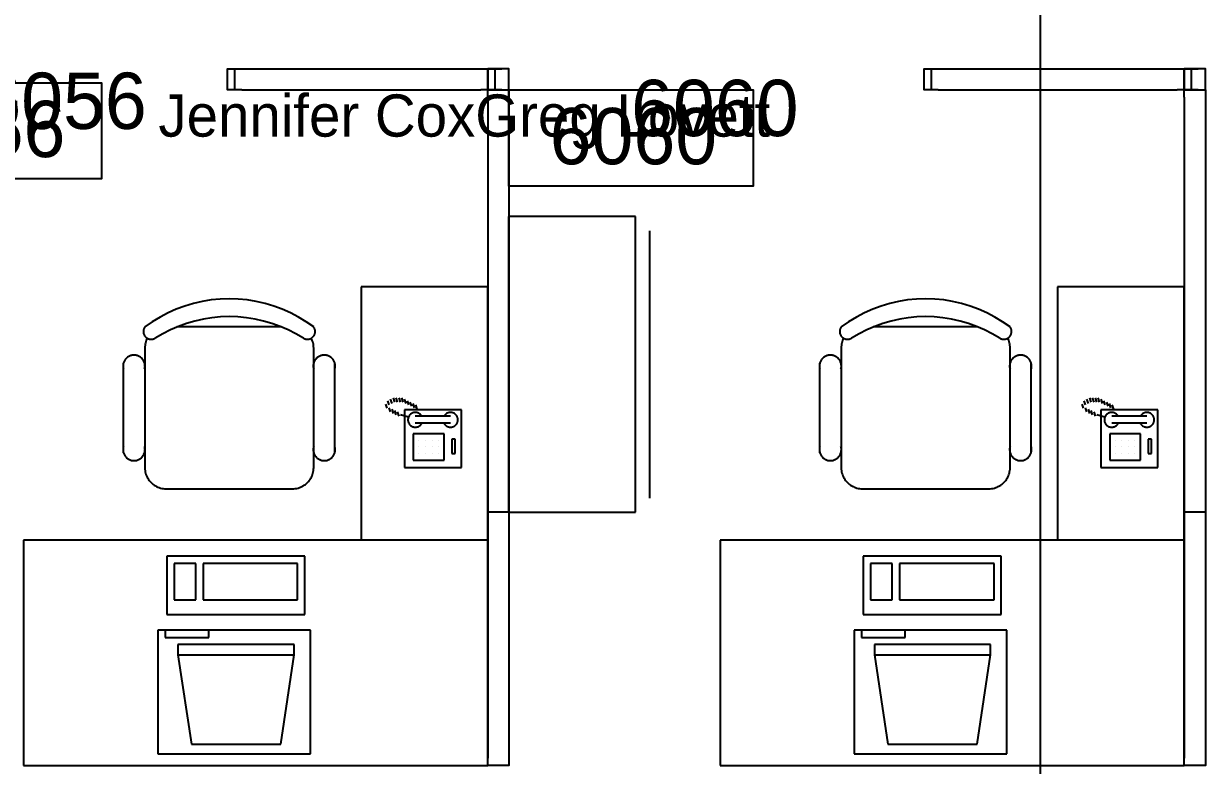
# Model space of a CAD drawing. Header units: millimetres. Extents: x 18694 to 89916, y 18694 to 89916.
# Drawn here: x 45707 to 49975, y 81153 to 83831 of the extents above; entities that cross this region are included whole.
import ezdxf

# ---------------------------------------------------------------- set-up
doc = ezdxf.new("R2010")
doc.units = ezdxf.units.MM
doc.layers.get('0').update_dxf_attribs({"linetype": 'CONTINUOUS'})
for name, color, linetype in [('EMPLOYEE', 7, 'CONTINUOUS'), ('GRIDLN', 7, 'CONTINUOUS'), ('PANELS_201', 7, 'CONTINUOUS'), ('RMNUM', 7, 'CONTINUOUS')]:
    doc.layers.add(name, color=color, linetype=linetype)

msp = doc.modelspace()

# ---------------------------------------------------------------- linework, layer by layer
for p, q in [((47917.138085, 83134.460101), (47459.938085, 83134.460101)), ((47459.938085, 82067.660101), (47459.938085, 83134.460101)), ((47917.138085, 82067.660101), (47917.138085, 83134.460101)), ((47967.938085, 82118.460101), (47967.938085, 83083.660101)), ((47383.738085, 82880.460101), (46926.538085, 82880.460101)), ((46926.538085, 82880.460101), (46926.538085, 81966.060101)), ((47383.738085, 81153.260101), (47383.738085, 82880.460101)), ((49898.338085, 82880.460101), (49441.138085, 82880.460101)), ((49441.138085, 82880.460101), (49441.138085, 81966.060101)), ((49898.338085, 81153.260101), (49898.338085, 82880.460101)), ((46638.8531, 82736.040796), (46260.895271, 82736.040796)), ((49153.4531, 82736.040796), (48775.495271, 82736.040796)), ((46145.074185, 82659.840796), (46145.074185, 82228.040796)), ((46754.674185, 82228.040796), (46754.674185, 82659.840796)), ((48659.674185, 82659.840796), (48659.674185, 82228.040796)), ((49269.274185, 82228.040796), (49269.274185, 82659.840796)), ((46067.807748, 82282.015796), (46067.807748, 82605.865796)), ((46830.874185, 82282.015796), (46830.874185, 82605.865796)), ((48582.407748, 82282.015796), (48582.407748, 82605.865796)), ((49345.474185, 82282.015796), (49345.474185, 82605.865796)), ((47020.105649, 82442.598789), (47015.025649, 82457.838789)), ((47027.339696, 82454.553104), (47022.259696, 82469.793104)), ((47032.419696, 82429.153104), (47027.339696, 82444.393104)), ((47037.499696, 82459.633104), (47032.419696, 82474.873104)), ((47047.659696, 82464.713104), (47042.579696, 82479.953104)), ((47057.819696, 82464.713104), (47052.739696, 82479.953104)), ((47067.979696, 82464.713104), (47062.899696, 82479.953104)), ((47078.139696, 82464.713104), (47073.059696, 82479.953104)), ((47088.299696, 82459.633104), (47083.219696, 82474.873104)), ((47098.459696, 82454.553104), (47093.379696, 82469.793104)), ((47108.619696, 82449.473104), (47103.539696, 82464.713104)), ((47118.779696, 82444.393104), (47113.699696, 82459.633104)), ((47128.939696, 82439.313104), (47123.859696, 82454.553104)), ((49534.705649, 82442.598789), (49529.625649, 82457.838789)), ((49541.939696, 82454.553104), (49536.859696, 82469.793104)), ((49547.019696, 82429.153104), (49541.939696, 82444.393104)), ((49552.099696, 82459.633104), (49547.019696, 82474.873104)), ((49562.259696, 82464.713104), (49557.179696, 82479.953104)), ((49572.419696, 82464.713104), (49567.339696, 82479.953104)), ((49582.579696, 82464.713104), (49577.499696, 82479.953104)), ((49592.739696, 82464.713104), (49587.659696, 82479.953104)), ((49602.899696, 82459.633104), (49597.819696, 82474.873104)), ((49613.059696, 82454.553104), (49607.979696, 82469.793104)), ((49623.219696, 82449.473104), (49618.139696, 82464.713104)), ((49633.379696, 82444.393104), (49628.299696, 82459.633104)), ((49643.539696, 82439.313104), (49638.459696, 82454.553104)), ((47042.579696, 82424.073104), (47037.499696, 82439.313104)), ((47052.739696, 82418.993104), (47047.659696, 82434.233104)), ((47062.899696, 82413.913104), (47057.819696, 82429.153104)), ((47096.881811, 82409.827833), (47067.979696, 82418.993104)), ((47082.630206, 82436.843066), (47082.630206, 82228.428894)), ((47288.473664, 82436.843066), (47082.630206, 82436.843066)), ((47248.732791, 82413.526188), (47121.732791, 82413.526188)), ((47288.473664, 82228.428894), (47288.473664, 82436.843066)), ((49557.179696, 82424.073104), (49552.099696, 82439.313104)), ((49567.339696, 82418.993104), (49562.259696, 82434.233104)), ((49577.499696, 82413.913104), (49572.419696, 82429.153104)), ((49611.481811, 82409.827833), (49582.579696, 82418.993104)), ((49597.230206, 82436.843066), (49597.230206, 82228.428894)), ((49803.073664, 82436.843066), (49597.230206, 82436.843066)), ((49763.332791, 82413.526188), (49636.332791, 82413.526188)), ((49803.073664, 82228.428894), (49803.073664, 82436.843066)), ((47248.732791, 82388.126188), (47121.732791, 82388.126188)), ((49763.332791, 82388.126188), (49636.332791, 82388.126188)), ((47114.471429, 82350.607099), (47114.471429, 82255.357099)), ((47225.596429, 82350.607099), (47114.471429, 82350.607099)), ((47134.315179, 82326.794599), (47134.315179, 82326.794599)), ((47158.127679, 82326.794599), (47158.127679, 82326.794599)), ((47181.940179, 82326.794599), (47181.940179, 82326.794599)), ((47205.752679, 82326.794599), (47205.752679, 82326.794599)), ((47225.596429, 82255.357099), (47225.596429, 82350.607099)), ((47253.377679, 82330.763349), (47253.377679, 82279.169599)), ((47265.283929, 82330.763349), (47253.377679, 82330.763349)), ((47265.283929, 82279.169599), (47265.283929, 82330.763349)), ((49629.071429, 82350.607099), (49629.071429, 82255.357099)), ((49740.196429, 82350.607099), (49629.071429, 82350.607099)), ((49648.915179, 82326.794599), (49648.915179, 82326.794599)), ((49672.727679, 82326.794599), (49672.727679, 82326.794599)), ((49696.540179, 82326.794599), (49696.540179, 82326.794599)), ((49720.352679, 82326.794599), (49720.352679, 82326.794599)), ((49740.196429, 82255.357099), (49740.196429, 82350.607099)), ((49767.977679, 82330.763349), (49767.977679, 82279.169599)), ((49779.883929, 82330.763349), (49767.977679, 82330.763349)), ((49779.883929, 82279.169599), (49779.883929, 82330.763349)), ((47134.315179, 82302.982099), (47134.315179, 82302.982099)), ((47134.315179, 82279.169599), (47134.315179, 82279.169599)), ((47158.127679, 82302.982099), (47158.127679, 82302.982099)), ((47158.127679, 82279.169599), (47158.127679, 82279.169599)), ((47181.940179, 82302.982099), (47181.940179, 82302.982099)), ((47181.940179, 82279.169599), (47181.940179, 82279.169599)), ((47205.752679, 82302.982099), (47205.752679, 82302.982099)), ((47205.752679, 82279.169599), (47205.752679, 82279.169599)), ((47253.377679, 82279.169599), (47265.283929, 82279.169599)), ((49648.915179, 82302.982099), (49648.915179, 82302.982099)), ((49648.915179, 82279.169599), (49648.915179, 82279.169599)), ((49672.727679, 82302.982099), (49672.727679, 82302.982099)), ((49672.727679, 82279.169599), (49672.727679, 82279.169599)), ((49696.540179, 82302.982099), (49696.540179, 82302.982099)), ((49696.540179, 82279.169599), (49696.540179, 82279.169599)), ((49720.352679, 82302.982099), (49720.352679, 82302.982099)), ((49720.352679, 82279.169599), (49720.352679, 82279.169599)), ((49767.977679, 82279.169599), (49779.883929, 82279.169599)), ((47114.471429, 82255.357099), (47225.596429, 82255.357099)), ((49629.071429, 82255.357099), (49740.196429, 82255.357099)), ((47082.630206, 82228.428894), (47288.473664, 82228.428894)), ((49597.230206, 82228.428894), (49803.073664, 82228.428894)), ((46221.274185, 82151.840796), (46678.474185, 82151.840796)), ((48735.874185, 82151.840796), (49193.074185, 82151.840796)), ((47459.938085, 82067.660101), (47917.138085, 82067.660101)), ((47383.738085, 81966.060101), (45707.338085, 81966.060101)), ((45707.338085, 81966.060101), (45707.338085, 81153.260101)), ((49898.338085, 81966.060101), (48221.938085, 81966.060101)), ((48221.938085, 81966.060101), (48221.938085, 81153.260101)), ((46723.074322, 81908.330505), (46224.140168, 81908.330505)), ((46224.140168, 81908.330505), (46224.140168, 81698.252966)), ((46723.074322, 81698.252966), (46723.074322, 81908.330505)), ((49237.674322, 81908.330505), (48738.740168, 81908.330505)), ((48738.740168, 81908.330505), (48738.740168, 81698.252966)), ((49237.674322, 81698.252966), (49237.674322, 81908.330505)), ((46329.178937, 81882.070813), (46250.39986, 81882.070813)), ((46250.39986, 81882.070813), (46250.39986, 81750.772351)), ((46329.178937, 81750.772351), (46329.178937, 81882.070813)), ((46696.814629, 81882.070813), (46355.438629, 81882.070813)), ((46355.438629, 81882.070813), (46355.438629, 81750.772351)), ((46696.814629, 81750.772351), (46696.814629, 81882.070813)), ((48843.778937, 81882.070813), (48764.99986, 81882.070813)), ((48764.99986, 81882.070813), (48764.99986, 81750.772351)), ((48843.778937, 81750.772351), (48843.778937, 81882.070813)), ((49211.414629, 81882.070813), (48870.038629, 81882.070813)), ((48870.038629, 81882.070813), (48870.038629, 81750.772351)), ((49211.414629, 81750.772351), (49211.414629, 81882.070813)), ((46250.39986, 81750.772351), (46329.178937, 81750.772351)), ((46355.438629, 81750.772351), (46696.814629, 81750.772351)), ((48764.99986, 81750.772351), (48843.778937, 81750.772351)), ((48870.038629, 81750.772351), (49211.414629, 81750.772351)), ((46224.140168, 81698.252966), (46723.074322, 81698.252966)), ((48738.740168, 81698.252966), (49237.674322, 81698.252966)), ((46743.589706, 81641.630505), (46192.136168, 81641.630505)), ((46192.136168, 81641.630505), (46192.136168, 81195.215736)), ((46218.39586, 81641.630505), (46218.39586, 81615.370813)), ((46375.954014, 81615.370813), (46375.954014, 81641.630505)), ((46743.589706, 81195.215736), (46743.589706, 81641.630505)), ((49258.189706, 81641.630505), (48706.736168, 81641.630505)), ((48706.736168, 81641.630505), (48706.736168, 81195.215736)), ((48732.99586, 81641.630505), (48732.99586, 81615.370813)), ((48890.554014, 81615.370813), (48890.554014, 81641.630505)), ((49258.189706, 81195.215736), (49258.189706, 81641.630505)), ((46218.39586, 81615.370813), (46375.954014, 81615.370813)), ((46264.662937, 81589.861214), (46264.662937, 81552.730505)), ((46683.762937, 81589.861214), (46264.662937, 81589.861214)), ((46683.762937, 81552.730505), (46683.762937, 81589.861214)), ((48732.99586, 81615.370813), (48890.554014, 81615.370813)), ((48779.262937, 81589.861214), (48779.262937, 81552.730505)), ((49198.362937, 81589.861214), (48779.262937, 81589.861214)), ((49198.362937, 81552.730505), (49198.362937, 81589.861214)), ((46264.662937, 81552.730505), (46683.762937, 81552.730505)), ((46264.662937, 81552.730505), (46313.438399, 81229.361334)), ((46636.39543, 81229.361334), (46683.762937, 81552.730505)), ((48779.262937, 81552.730505), (49198.362937, 81552.730505)), ((48779.262937, 81552.730505), (48828.038399, 81229.361334)), ((49150.99543, 81229.361334), (49198.362937, 81552.730505)), ((46313.438399, 81229.361334), (46636.39543, 81229.361334)), ((48828.038399, 81229.361334), (49150.99543, 81229.361334)), ((46192.136168, 81195.215736), (46743.589706, 81195.215736)), ((48706.736168, 81195.215736), (49258.189706, 81195.215736)), ((45707.338085, 81153.260101), (47383.738085, 81153.260101)), ((48221.938085, 81153.260101), (49898.338085, 81153.260101))]:
    msp.add_line(p, q)
for points in [[(46754.674185, 82736.040796), (46727.909484, 82754.800028), (46699.993854, 82771.799309), (46671.042851, 82786.968273), (46641.176319, 82800.244125), (46610.51789, 82811.571911), (46579.194476, 82820.904739), (46547.335738, 82828.203977), (46515.073558, 82833.439408), (46482.541485, 82836.589361), (46449.874185, 82837.640796), (46417.206885, 82836.589361), (46384.674812, 82833.439408), (46352.412632, 82828.203977), (46320.553895, 82820.904739), (46289.23048, 82811.571911), (46258.572051, 82800.244125), (46228.705519, 82786.968273), (46199.754516, 82771.799309), (46171.838886, 82754.800028), (46145.074185, 82736.040796)], [(49269.274185, 82736.040796), (49242.509484, 82754.800028), (49214.593854, 82771.799309), (49185.642851, 82786.968273), (49155.776319, 82800.244125), (49125.11789, 82811.571911), (49093.794476, 82820.904739), (49061.935738, 82828.203977), (49029.673558, 82833.439408), (48997.141485, 82836.589361), (48964.474185, 82837.640796), (48931.806885, 82836.589361), (48899.274812, 82833.439408), (48867.012632, 82828.203977), (48835.153895, 82820.904739), (48803.83048, 82811.571911), (48773.172051, 82800.244125), (48743.305519, 82786.968273), (48714.354516, 82771.799309), (48686.438886, 82754.800028), (48659.674185, 82736.040796)], [(46717.355432, 82695.449026), (46690.366671, 82711.424698), (46662.427374, 82725.672894), (46633.647972, 82738.137298), (46604.142213, 82748.768646), (46574.026718, 82757.524917), (46543.420515, 82764.371503), (46512.444575, 82769.281342), (46481.221329, 82772.23503), (46449.874185, 82773.220892), (46418.527041, 82772.23503), (46387.303795, 82769.281342), (46356.327855, 82764.371503), (46325.721653, 82757.524917), (46295.606157, 82748.768646), (46266.100398, 82738.137298), (46237.320996, 82725.672894), (46209.3817, 82711.424698), (46182.392938, 82695.449026)], [(49231.955432, 82695.449026), (49204.966671, 82711.424698), (49177.027374, 82725.672894), (49148.247972, 82738.137298), (49118.742213, 82748.768646), (49088.626718, 82757.524917), (49058.020515, 82764.371503), (49027.044575, 82769.281342), (48995.821329, 82772.23503), (48964.474185, 82773.220892), (48933.127041, 82772.23503), (48901.903795, 82769.281342), (48870.927855, 82764.371503), (48840.321653, 82757.524917), (48810.206157, 82748.768646), (48780.700398, 82738.137298), (48751.920996, 82725.672894), (48723.9817, 82711.424698), (48696.992938, 82695.449026)], [(46145.074185, 82736.040796), (46144.048951, 82734.568119), (46143.12065, 82733.032495), (46142.293134, 82731.440295), (46141.569836, 82729.798125), (46140.953757, 82728.112797), (46140.447454, 82726.391304), (46140.053026, 82724.640787), (46139.772109, 82722.868509), (46139.60587, 82721.081823), (46139.554998, 82719.288141), (46139.619704, 82717.494905), (46139.79972, 82715.709554), (46140.094298, 82713.939496), (46140.502217, 82712.192073), (46141.021785, 82710.474536), (46141.650845, 82708.794011), (46142.386787, 82707.157468), (46143.22656, 82705.571699), (46144.166678, 82704.043281), (46145.203242, 82702.578556), (46146.33195, 82701.183601), (46147.548121, 82699.864203), (46148.846708, 82698.625835), (46150.222325, 82697.473636), (46151.669263, 82696.412386), (46153.181521, 82695.446487), (46154.752823, 82694.579947), (46156.376652, 82693.816361), (46158.046269, 82693.158897), (46159.75475, 82692.610282), (46161.495004, 82692.172792), (46163.259813, 82691.848243), (46165.041855, 82691.637981), (46166.833736, 82691.542879), (46168.628023, 82691.56333), (46170.417271, 82691.69925), (46172.194057, 82691.950076), (46173.95101, 82692.314765), (46175.680841, 82692.791807), (46177.376373, 82693.379221), (46179.030571, 82694.07457), (46180.636573, 82694.87497), (46182.187717, 82695.777099)], [(46717.560654, 82695.777099), (46719.111797, 82694.87497), (46720.717799, 82694.07457), (46722.371998, 82693.379221), (46724.067529, 82692.791807), (46725.79736, 82692.314765), (46727.554313, 82691.950076), (46729.3311, 82691.69925), (46731.120348, 82691.56333), (46732.914634, 82691.542879), (46734.706516, 82691.637981), (46736.488557, 82691.848243), (46738.253366, 82692.172792), (46739.993621, 82692.610282), (46741.702101, 82693.158897), (46743.371719, 82693.816361), (46744.995547, 82694.579947), (46746.56685, 82695.446487), (46748.079107, 82696.412386), (46749.526045, 82697.473636), (46750.901662, 82698.625835), (46752.200249, 82699.864203), (46753.41642, 82701.183601), (46754.545128, 82702.578556), (46755.581692, 82704.043281), (46756.52181, 82705.571699), (46757.361583, 82707.157468), (46758.097526, 82708.794011), (46758.726586, 82710.474536), (46759.246153, 82712.192073), (46759.654072, 82713.939496), (46759.948651, 82715.709554), (46760.128666, 82717.494905), (46760.193372, 82719.288141), (46760.1425, 82721.081823), (46759.976261, 82722.868509), (46759.695345, 82724.640787), (46759.300917, 82726.391304), (46758.794613, 82728.112797), (46758.178534, 82729.798125), (46757.455237, 82731.440295), (46756.627721, 82733.032495), (46755.69942, 82734.568119), (46754.674185, 82736.040796)], [(48659.674185, 82736.040796), (48658.648951, 82734.568119), (48657.72065, 82733.032495), (48656.893134, 82731.440295), (48656.169836, 82729.798125), (48655.553757, 82728.112797), (48655.047454, 82726.391304), (48654.653026, 82724.640787), (48654.372109, 82722.868509), (48654.20587, 82721.081823), (48654.154998, 82719.288141), (48654.219704, 82717.494905), (48654.39972, 82715.709554), (48654.694298, 82713.939496), (48655.102217, 82712.192073), (48655.621785, 82710.474536), (48656.250845, 82708.794011), (48656.986787, 82707.157468), (48657.82656, 82705.571699), (48658.766678, 82704.043281), (48659.803242, 82702.578556), (48660.93195, 82701.183601), (48662.148121, 82699.864203), (48663.446708, 82698.625835), (48664.822325, 82697.473636), (48666.269263, 82696.412386), (48667.781521, 82695.446487), (48669.352823, 82694.579947), (48670.976652, 82693.816361), (48672.646269, 82693.158897), (48674.35475, 82692.610282), (48676.095004, 82692.172792), (48677.859813, 82691.848243), (48679.641855, 82691.637981), (48681.433736, 82691.542879), (48683.228023, 82691.56333), (48685.017271, 82691.69925), (48686.794057, 82691.950076), (48688.55101, 82692.314765), (48690.280841, 82692.791807), (48691.976373, 82693.379221), (48693.630571, 82694.07457), (48695.236573, 82694.87497), (48696.787717, 82695.777099)], [(49232.160654, 82695.777099), (49233.711797, 82694.87497), (49235.317799, 82694.07457), (49236.971998, 82693.379221), (49238.667529, 82692.791807), (49240.39736, 82692.314765), (49242.154313, 82691.950076), (49243.9311, 82691.69925), (49245.720348, 82691.56333), (49247.514634, 82691.542879), (49249.306516, 82691.637981), (49251.088557, 82691.848243), (49252.853366, 82692.172792), (49254.593621, 82692.610282), (49256.302101, 82693.158897), (49257.971719, 82693.816361), (49259.595547, 82694.579947), (49261.16685, 82695.446487), (49262.679107, 82696.412386), (49264.126045, 82697.473636), (49265.501662, 82698.625835), (49266.800249, 82699.864203), (49268.01642, 82701.183601), (49269.145128, 82702.578556), (49270.181692, 82704.043281), (49271.12181, 82705.571699), (49271.961583, 82707.157468), (49272.697526, 82708.794011), (49273.326586, 82710.474536), (49273.846153, 82712.192073), (49274.254072, 82713.939496), (49274.548651, 82715.709554), (49274.728666, 82717.494905), (49274.793372, 82719.288141), (49274.7425, 82721.081823), (49274.576261, 82722.868509), (49274.295345, 82724.640787), (49273.900917, 82726.391304), (49273.394613, 82728.112797), (49272.778534, 82729.798125), (49272.055237, 82731.440295), (49271.227721, 82733.032495), (49270.29942, 82734.568119), (49269.274185, 82736.040796)], [(46153.735888, 82695.125614), (46151.735994, 82690.999743), (46149.987866, 82686.76106), (46148.497831, 82682.424912), (46147.271286, 82678.006997), (46146.31267, 82673.523311), (46145.625454, 82668.990087), (46145.212127, 82664.423738), (46145.074185, 82659.840796)], [(46754.674185, 82659.840796), (46754.536243, 82664.423738), (46754.122916, 82668.990087), (46753.4357, 82673.523311), (46752.477085, 82678.006997), (46751.250539, 82682.424912), (46749.760505, 82686.76106), (46748.012376, 82690.999743), (46746.012482, 82695.125614)], [(48668.335888, 82695.125614), (48666.335994, 82690.999743), (48664.587866, 82686.76106), (48663.097831, 82682.424912), (48661.871286, 82678.006997), (48660.91267, 82673.523311), (48660.225454, 82668.990087), (48659.812127, 82664.423738), (48659.674185, 82659.840796)], [(49269.274185, 82659.840796), (49269.136243, 82664.423738), (49268.722916, 82668.990087), (49268.0357, 82673.523311), (49267.077085, 82678.006997), (49265.850539, 82682.424912), (49264.360505, 82686.76106), (49262.612376, 82690.999743), (49260.612482, 82695.125614)], [(46144.007748, 82583.640796), (46144.649726, 82586.141861), (46145.127707, 82588.679378), (46145.439668, 82591.242607), (46145.584289, 82593.820697), (46145.560957, 82596.402734), (46145.369772, 82598.97779), (46145.011541, 82601.534962), (46144.487783, 82604.063428), (46143.800713, 82606.552484), (46142.953241, 82608.991593), (46141.948953, 82611.37043), (46140.792102, 82613.678927), (46139.487583, 82615.90731), (46138.040919, 82618.046148), (46136.458234, 82620.086385), (46134.746228, 82622.019387), (46132.912146, 82623.83697), (46130.963754, 82625.53144), (46128.909299, 82627.095626), (46126.757477, 82628.522904), (46124.517397, 82629.807234), (46122.198542, 82630.94318), (46119.810727, 82631.925931), (46117.36406, 82632.75133), (46114.868898, 82633.41588), (46112.335802, 82633.916771), (46109.775497, 82634.25188), (46107.198819, 82634.41979), (46104.616677, 82634.41979), (46102.039999, 82634.25188), (46099.479693, 82633.916771), (46096.946598, 82633.41588), (46094.451436, 82632.75133), (46092.004769, 82631.925931), (46089.616954, 82630.94318), (46087.298099, 82629.807234), (46085.058019, 82628.522904), (46082.906197, 82627.095626), (46080.851742, 82625.53144), (46078.903349, 82623.83697), (46077.069268, 82622.019387), (46075.357262, 82620.086385), (46073.774577, 82618.046148), (46072.327913, 82615.90731), (46071.023394, 82613.678927), (46069.866542, 82611.37043), (46068.862255, 82608.991593), (46068.014783, 82606.552484), (46067.327713, 82604.063428), (46066.803955, 82601.534962), (46066.445724, 82598.97779), (46066.254539, 82596.402734), (46066.231207, 82593.820697), (46066.375828, 82591.242607), (46066.687789, 82588.679378), (46067.16577, 82586.141861), (46067.807748, 82583.640796)], [(46830.874185, 82583.640796), (46831.516163, 82586.141861), (46831.994144, 82588.679378), (46832.306105, 82591.242607), (46832.450726, 82593.820697), (46832.427394, 82596.402734), (46832.236209, 82598.97779), (46831.877978, 82601.534962), (46831.35422, 82604.063428), (46830.66715, 82606.552484), (46829.819678, 82608.991593), (46828.815391, 82611.37043), (46827.658539, 82613.678927), (46826.35402, 82615.90731), (46824.907357, 82618.046148), (46823.324672, 82620.086385), (46821.612665, 82622.019387), (46819.778584, 82623.83697), (46817.830192, 82625.53144), (46815.775736, 82627.095626), (46813.623914, 82628.522904), (46811.383834, 82629.807234), (46809.064979, 82630.94318), (46806.677164, 82631.925931), (46804.230497, 82632.75133), (46801.735335, 82633.41588), (46799.20224, 82633.916771), (46796.641934, 82634.25188), (46794.065257, 82634.41979), (46791.483114, 82634.41979), (46788.906436, 82634.25188), (46786.346131, 82633.916771), (46783.813036, 82633.41588), (46781.317873, 82632.75133), (46778.871206, 82631.925931), (46776.483391, 82630.94318), (46774.164536, 82629.807234), (46771.924456, 82628.522904), (46769.772634, 82627.095626), (46767.718179, 82625.53144), (46765.769787, 82623.83697), (46763.935705, 82622.019387), (46762.223699, 82620.086385), (46760.641014, 82618.046148), (46759.19435, 82615.90731), (46757.889831, 82613.678927), (46756.73298, 82611.37043), (46755.728692, 82608.991593), (46754.88122, 82606.552484), (46754.19415, 82604.063428), (46753.670392, 82601.534962), (46753.312162, 82598.97779), (46753.120976, 82596.402734), (46753.097644, 82593.820697), (46753.242265, 82591.242607), (46753.554226, 82588.679378), (46754.032207, 82586.141861), (46754.674185, 82583.640796)], [(48658.607748, 82583.640796), (48659.249726, 82586.141861), (48659.727707, 82588.679378), (48660.039668, 82591.242607), (48660.184289, 82593.820697), (48660.160957, 82596.402734), (48659.969772, 82598.97779), (48659.611541, 82601.534962), (48659.087783, 82604.063428), (48658.400713, 82606.552484), (48657.553241, 82608.991593), (48656.548953, 82611.37043), (48655.392102, 82613.678927), (48654.087583, 82615.90731), (48652.640919, 82618.046148), (48651.058234, 82620.086385), (48649.346228, 82622.019387), (48647.512146, 82623.83697), (48645.563754, 82625.53144), (48643.509299, 82627.095626), (48641.357477, 82628.522904), (48639.117397, 82629.807234), (48636.798542, 82630.94318), (48634.410727, 82631.925931), (48631.96406, 82632.75133), (48629.468898, 82633.41588), (48626.935802, 82633.916771), (48624.375497, 82634.25188), (48621.798819, 82634.41979), (48619.216677, 82634.41979), (48616.639999, 82634.25188), (48614.079693, 82633.916771), (48611.546598, 82633.41588), (48609.051436, 82632.75133), (48606.604769, 82631.925931), (48604.216954, 82630.94318), (48601.898099, 82629.807234), (48599.658019, 82628.522904), (48597.506197, 82627.095626), (48595.451742, 82625.53144), (48593.503349, 82623.83697), (48591.669268, 82622.019387), (48589.957262, 82620.086385), (48588.374577, 82618.046148), (48586.927913, 82615.90731), (48585.623394, 82613.678927), (48584.466542, 82611.37043), (48583.462255, 82608.991593), (48582.614783, 82606.552484), (48581.927713, 82604.063428), (48581.403955, 82601.534962), (48581.045724, 82598.97779), (48580.854539, 82596.402734), (48580.831207, 82593.820697), (48580.975828, 82591.242607), (48581.287789, 82588.679378), (48581.76577, 82586.141861), (48582.407748, 82583.640796)], [(49345.474185, 82583.640796), (49346.116163, 82586.141861), (49346.594144, 82588.679378), (49346.906105, 82591.242607), (49347.050726, 82593.820697), (49347.027394, 82596.402734), (49346.836209, 82598.97779), (49346.477978, 82601.534962), (49345.95422, 82604.063428), (49345.26715, 82606.552484), (49344.419678, 82608.991593), (49343.415391, 82611.37043), (49342.258539, 82613.678927), (49340.95402, 82615.90731), (49339.507357, 82618.046148), (49337.924672, 82620.086385), (49336.212665, 82622.019387), (49334.378584, 82623.83697), (49332.430192, 82625.53144), (49330.375736, 82627.095626), (49328.223914, 82628.522904), (49325.983834, 82629.807234), (49323.664979, 82630.94318), (49321.277164, 82631.925931), (49318.830497, 82632.75133), (49316.335335, 82633.41588), (49313.80224, 82633.916771), (49311.241934, 82634.25188), (49308.665257, 82634.41979), (49306.083114, 82634.41979), (49303.506436, 82634.25188), (49300.946131, 82633.916771), (49298.413036, 82633.41588), (49295.917873, 82632.75133), (49293.471206, 82631.925931), (49291.083391, 82630.94318), (49288.764536, 82629.807234), (49286.524456, 82628.522904), (49284.372634, 82627.095626), (49282.318179, 82625.53144), (49280.369787, 82623.83697), (49278.535705, 82622.019387), (49276.823699, 82620.086385), (49275.241014, 82618.046148), (49273.79435, 82615.90731), (49272.489831, 82613.678927), (49271.33298, 82611.37043), (49270.328692, 82608.991593), (49269.48122, 82606.552484), (49268.79415, 82604.063428), (49268.270392, 82601.534962), (49267.912162, 82598.97779), (49267.720976, 82596.402734), (49267.697644, 82593.820697), (49267.842265, 82591.242607), (49268.154226, 82588.679378), (49268.632207, 82586.141861), (49269.274185, 82583.640796)], [(47145.131593, 82413.526188), (47144.253117, 82415.025795), (47143.278671, 82416.46489), (47142.212406, 82417.83734), (47141.058867, 82419.137297), (47139.82297, 82420.359221), (47138.509981, 82421.497904), (47137.125495, 82422.548495), (47135.675414, 82423.506515), (47134.165915, 82424.367883), (47132.603433, 82425.128927), (47130.994624, 82425.786404), (47129.346347, 82426.337514), (47127.665624, 82426.779906), (47125.959618, 82427.111695), (47124.2356, 82427.331469), (47122.500916, 82427.43829), (47120.762958, 82427.431702), (47119.029133, 82427.311735), (47117.30683, 82427.078899), (47115.603389, 82426.734187), (47113.926068, 82426.279067), (47112.282015, 82425.715479), (47110.678237, 82425.045825), (47109.121569, 82424.272958), (47107.618643, 82423.400173), (47106.175865, 82422.431188), (47104.799383, 82421.370133), (47103.495064, 82420.221529), (47102.268464, 82418.990272), (47101.124813, 82417.681608), (47100.068982, 82416.301115), (47099.105473, 82414.854675), (47098.23839, 82413.348452), (47097.471429, 82411.788865), (47096.807858, 82410.18256), (47096.250506, 82408.536383), (47095.801747, 82406.857349), (47095.463493, 82405.152613), (47095.237187, 82403.42944), (47095.123792, 82401.695174), (47095.123792, 82399.957203), (47095.237187, 82398.222937), (47095.463493, 82396.499763), (47095.801747, 82394.795028), (47096.250506, 82393.115993), (47096.807858, 82391.469817), (47097.471429, 82389.863512), (47098.23839, 82388.303925), (47099.105473, 82386.797702), (47100.068982, 82385.351262), (47101.124813, 82383.970769), (47102.268464, 82382.662105), (47103.495064, 82381.430848), (47104.799383, 82380.282244), (47106.175865, 82379.221189), (47107.618643, 82378.252204), (47109.121569, 82377.379419), (47110.678237, 82376.606552), (47112.282015, 82375.936898), (47113.926068, 82375.37331), (47115.603389, 82374.91819), (47117.30683, 82374.573478), (47119.029133, 82374.340642), (47120.762958, 82374.220675), (47122.500916, 82374.214087), (47124.2356, 82374.320908), (47125.959618, 82374.540682), (47127.665624, 82374.872471), (47129.346347, 82375.314863), (47130.994624, 82375.865972), (47132.603433, 82376.52345), (47134.165915, 82377.284494), (47135.675414, 82378.145862), (47137.125495, 82379.103882), (47138.509981, 82380.154473), (47139.82297, 82381.293156), (47141.058867, 82382.51508), (47142.212406, 82383.815036), (47143.278671, 82385.187487), (47144.253117, 82386.626582), (47145.131593, 82388.126188)], [(47225.333989, 82388.126188), (47226.212464, 82386.626582), (47227.186911, 82385.187487), (47228.253175, 82383.815036), (47229.406714, 82382.51508), (47230.642612, 82381.293156), (47231.955601, 82380.154473), (47233.340086, 82379.103882), (47234.790168, 82378.145862), (47236.299667, 82377.284494), (47237.862149, 82376.52345), (47239.470957, 82375.865972), (47241.119235, 82375.314863), (47242.799958, 82374.872471), (47244.505963, 82374.540682), (47246.229982, 82374.320908), (47247.964666, 82374.214087), (47249.702624, 82374.220675), (47251.436448, 82374.340642), (47253.158751, 82374.573478), (47254.862193, 82374.91819), (47256.539514, 82375.37331), (47258.183566, 82375.936898), (47259.787344, 82376.606552), (47261.344013, 82377.379419), (47262.846939, 82378.252204), (47264.289717, 82379.221189), (47265.666198, 82380.282244), (47266.970518, 82381.430848), (47268.197117, 82382.662105), (47269.340769, 82383.970769), (47270.396599, 82385.351262), (47271.360109, 82386.797702), (47272.227192, 82388.303925), (47272.994153, 82389.863512), (47273.657723, 82391.469817), (47274.215076, 82393.115993), (47274.663835, 82394.795028), (47275.002088, 82396.499763), (47275.228395, 82398.222937), (47275.341789, 82399.957203), (47275.341789, 82401.695174), (47275.228395, 82403.42944), (47275.002088, 82405.152613), (47274.663835, 82406.857349), (47274.215076, 82408.536383), (47273.657723, 82410.18256), (47272.994153, 82411.788865), (47272.227192, 82413.348452), (47271.360109, 82414.854675), (47270.396599, 82416.301115), (47269.340769, 82417.681608), (47268.197117, 82418.990272), (47266.970518, 82420.221529), (47265.666198, 82421.370133), (47264.289717, 82422.431188), (47262.846939, 82423.400173), (47261.344013, 82424.272958), (47259.787344, 82425.045825), (47258.183566, 82425.715479), (47256.539514, 82426.279067), (47254.862193, 82426.734187), (47253.158751, 82427.078899), (47251.436448, 82427.311735), (47249.702624, 82427.431702), (47247.964666, 82427.43829), (47246.229982, 82427.331469), (47244.505963, 82427.111695), (47242.799958, 82426.779906), (47241.119235, 82426.337514), (47239.470957, 82425.786404), (47237.862149, 82425.128927), (47236.299667, 82424.367883), (47234.790168, 82423.506515), (47233.340086, 82422.548495), (47231.955601, 82421.497904), (47230.642612, 82420.359221), (47229.406714, 82419.137297), (47228.253175, 82417.83734), (47227.186911, 82416.46489), (47226.212464, 82415.025795), (47225.333989, 82413.526188)], [(49659.731593, 82413.526188), (49658.853117, 82415.025795), (49657.878671, 82416.46489), (49656.812406, 82417.83734), (49655.658867, 82419.137297), (49654.42297, 82420.359221), (49653.109981, 82421.497904), (49651.725495, 82422.548495), (49650.275414, 82423.506515), (49648.765915, 82424.367883), (49647.203433, 82425.128927), (49645.594624, 82425.786404), (49643.946347, 82426.337514), (49642.265624, 82426.779906), (49640.559618, 82427.111695), (49638.8356, 82427.331469), (49637.100916, 82427.43829), (49635.362958, 82427.431702), (49633.629133, 82427.311735), (49631.90683, 82427.078899), (49630.203389, 82426.734187), (49628.526068, 82426.279067), (49626.882015, 82425.715479), (49625.278237, 82425.045825), (49623.721569, 82424.272958), (49622.218643, 82423.400173), (49620.775865, 82422.431188), (49619.399383, 82421.370133), (49618.095064, 82420.221529), (49616.868464, 82418.990272), (49615.724813, 82417.681608), (49614.668982, 82416.301115), (49613.705473, 82414.854675), (49612.83839, 82413.348452), (49612.071429, 82411.788865), (49611.407858, 82410.18256), (49610.850506, 82408.536383), (49610.401747, 82406.857349), (49610.063493, 82405.152613), (49609.837187, 82403.42944), (49609.723792, 82401.695174), (49609.723792, 82399.957203), (49609.837187, 82398.222937), (49610.063493, 82396.499763), (49610.401747, 82394.795028), (49610.850506, 82393.115993), (49611.407858, 82391.469817), (49612.071429, 82389.863512), (49612.83839, 82388.303925), (49613.705473, 82386.797702), (49614.668982, 82385.351262), (49615.724813, 82383.970769), (49616.868464, 82382.662105), (49618.095064, 82381.430848), (49619.399383, 82380.282244), (49620.775865, 82379.221189), (49622.218643, 82378.252204), (49623.721569, 82377.379419), (49625.278237, 82376.606552), (49626.882015, 82375.936898), (49628.526068, 82375.37331), (49630.203389, 82374.91819), (49631.90683, 82374.573478), (49633.629133, 82374.340642), (49635.362958, 82374.220675), (49637.100916, 82374.214087), (49638.8356, 82374.320908), (49640.559618, 82374.540682), (49642.265624, 82374.872471), (49643.946347, 82375.314863), (49645.594624, 82375.865972), (49647.203433, 82376.52345), (49648.765915, 82377.284494), (49650.275414, 82378.145862), (49651.725495, 82379.103882), (49653.109981, 82380.154473), (49654.42297, 82381.293156), (49655.658867, 82382.51508), (49656.812406, 82383.815036), (49657.878671, 82385.187487), (49658.853117, 82386.626582), (49659.731593, 82388.126188)], [(49739.933989, 82388.126188), (49740.812464, 82386.626582), (49741.786911, 82385.187487), (49742.853175, 82383.815036), (49744.006714, 82382.51508), (49745.242612, 82381.293156), (49746.555601, 82380.154473), (49747.940086, 82379.103882), (49749.390168, 82378.145862), (49750.899667, 82377.284494), (49752.462149, 82376.52345), (49754.070957, 82375.865972), (49755.719235, 82375.314863), (49757.399958, 82374.872471), (49759.105963, 82374.540682), (49760.829982, 82374.320908), (49762.564666, 82374.214087), (49764.302624, 82374.220675), (49766.036448, 82374.340642), (49767.758751, 82374.573478), (49769.462193, 82374.91819), (49771.139514, 82375.37331), (49772.783566, 82375.936898), (49774.387344, 82376.606552), (49775.944013, 82377.379419), (49777.446939, 82378.252204), (49778.889717, 82379.221189), (49780.266198, 82380.282244), (49781.570518, 82381.430848), (49782.797117, 82382.662105), (49783.940769, 82383.970769), (49784.996599, 82385.351262), (49785.960109, 82386.797702), (49786.827192, 82388.303925), (49787.594153, 82389.863512), (49788.257723, 82391.469817), (49788.815076, 82393.115993), (49789.263835, 82394.795028), (49789.602088, 82396.499763), (49789.828395, 82398.222937), (49789.941789, 82399.957203), (49789.941789, 82401.695174), (49789.828395, 82403.42944), (49789.602088, 82405.152613), (49789.263835, 82406.857349), (49788.815076, 82408.536383), (49788.257723, 82410.18256), (49787.594153, 82411.788865), (49786.827192, 82413.348452), (49785.960109, 82414.854675), (49784.996599, 82416.301115), (49783.940769, 82417.681608), (49782.797117, 82418.990272), (49781.570518, 82420.221529), (49780.266198, 82421.370133), (49778.889717, 82422.431188), (49777.446939, 82423.400173), (49775.944013, 82424.272958), (49774.387344, 82425.045825), (49772.783566, 82425.715479), (49771.139514, 82426.279067), (49769.462193, 82426.734187), (49767.758751, 82427.078899), (49766.036448, 82427.311735), (49764.302624, 82427.431702), (49762.564666, 82427.43829), (49760.829982, 82427.331469), (49759.105963, 82427.111695), (49757.399958, 82426.779906), (49755.719235, 82426.337514), (49754.070957, 82425.786404), (49752.462149, 82425.128927), (49750.899667, 82424.367883), (49749.390168, 82423.506515), (49747.940086, 82422.548495), (49746.555601, 82421.497904), (49745.242612, 82420.359221), (49744.006714, 82419.137297), (49742.853175, 82417.83734), (49741.786911, 82416.46489), (49740.812464, 82415.025795), (49739.933989, 82413.526188)], [(46067.807748, 82304.240796), (46067.16577, 82301.739731), (46066.687789, 82299.202213), (46066.375828, 82296.638984), (46066.231207, 82294.060894), (46066.254539, 82291.478857), (46066.445724, 82288.903802), (46066.803955, 82286.346629), (46067.327713, 82283.818163), (46068.014783, 82281.329108), (46068.862255, 82278.889999), (46069.866542, 82276.511161), (46071.023394, 82274.202665), (46072.327913, 82271.974281), (46073.774577, 82269.835444), (46075.357262, 82267.795206), (46077.069268, 82265.862204), (46078.903349, 82264.044621), (46080.851742, 82262.350151), (46082.906197, 82260.785966), (46085.058019, 82259.358687), (46087.298099, 82258.074357), (46089.616954, 82256.938412), (46092.004769, 82255.95566), (46094.451436, 82255.130262), (46096.946598, 82254.465711), (46099.479693, 82253.964821), (46102.039999, 82253.629711), (46104.616677, 82253.461801), (46107.198819, 82253.461801), (46109.775497, 82253.629711), (46112.335802, 82253.964821), (46114.868898, 82254.465711), (46117.36406, 82255.130262), (46119.810727, 82255.95566), (46122.198542, 82256.938412), (46124.517397, 82258.074357), (46126.757477, 82259.358687), (46128.909299, 82260.785966), (46130.963754, 82262.350151), (46132.912146, 82264.044621), (46134.746228, 82265.862204), (46136.458234, 82267.795206), (46138.040919, 82269.835444), (46139.487583, 82271.974281), (46140.792102, 82274.202665), (46141.948953, 82276.511161), (46142.953241, 82278.889999), (46143.800713, 82281.329108), (46144.487783, 82283.818163), (46145.011541, 82286.346629), (46145.369772, 82288.903802), (46145.560957, 82291.478857), (46145.584289, 82294.060894), (46145.439668, 82296.638984), (46145.127707, 82299.202213), (46144.649726, 82301.739731), (46144.007748, 82304.240796)], [(46754.674185, 82304.240796), (46754.032207, 82301.739731), (46753.554226, 82299.202213), (46753.242265, 82296.638984), (46753.097644, 82294.060894), (46753.120976, 82291.478857), (46753.312162, 82288.903802), (46753.670392, 82286.346629), (46754.19415, 82283.818163), (46754.88122, 82281.329108), (46755.728692, 82278.889999), (46756.73298, 82276.511161), (46757.889831, 82274.202665), (46759.19435, 82271.974281), (46760.641014, 82269.835444), (46762.223699, 82267.795206), (46763.935705, 82265.862204), (46765.769787, 82264.044621), (46767.718179, 82262.350151), (46769.772634, 82260.785966), (46771.924456, 82259.358687), (46774.164536, 82258.074357), (46776.483391, 82256.938412), (46778.871206, 82255.95566), (46781.317873, 82255.130262), (46783.813036, 82254.465711), (46786.346131, 82253.964821), (46788.906436, 82253.629711), (46791.483114, 82253.461801), (46794.065257, 82253.461801), (46796.641934, 82253.629711), (46799.20224, 82253.964821), (46801.735335, 82254.465711), (46804.230497, 82255.130262), (46806.677164, 82255.95566), (46809.064979, 82256.938412), (46811.383834, 82258.074357), (46813.623914, 82259.358687), (46815.775736, 82260.785966), (46817.830192, 82262.350151), (46819.778584, 82264.044621), (46821.612665, 82265.862204), (46823.324672, 82267.795206), (46824.907357, 82269.835444), (46826.35402, 82271.974281), (46827.658539, 82274.202665), (46828.815391, 82276.511161), (46829.819678, 82278.889999), (46830.66715, 82281.329108), (46831.35422, 82283.818163), (46831.877978, 82286.346629), (46832.236209, 82288.903802), (46832.427394, 82291.478857), (46832.450726, 82294.060894), (46832.306105, 82296.638984), (46831.994144, 82299.202213), (46831.516163, 82301.739731), (46830.874185, 82304.240796)], [(48582.407748, 82304.240796), (48581.76577, 82301.739731), (48581.287789, 82299.202213), (48580.975828, 82296.638984), (48580.831207, 82294.060894), (48580.854539, 82291.478857), (48581.045724, 82288.903802), (48581.403955, 82286.346629), (48581.927713, 82283.818163), (48582.614783, 82281.329108), (48583.462255, 82278.889999), (48584.466542, 82276.511161), (48585.623394, 82274.202665), (48586.927913, 82271.974281), (48588.374577, 82269.835444), (48589.957262, 82267.795206), (48591.669268, 82265.862204), (48593.503349, 82264.044621), (48595.451742, 82262.350151), (48597.506197, 82260.785966), (48599.658019, 82259.358687), (48601.898099, 82258.074357), (48604.216954, 82256.938412), (48606.604769, 82255.95566), (48609.051436, 82255.130262), (48611.546598, 82254.465711), (48614.079693, 82253.964821), (48616.639999, 82253.629711), (48619.216677, 82253.461801), (48621.798819, 82253.461801), (48624.375497, 82253.629711), (48626.935802, 82253.964821), (48629.468898, 82254.465711), (48631.96406, 82255.130262), (48634.410727, 82255.95566), (48636.798542, 82256.938412), (48639.117397, 82258.074357), (48641.357477, 82259.358687), (48643.509299, 82260.785966), (48645.563754, 82262.350151), (48647.512146, 82264.044621), (48649.346228, 82265.862204), (48651.058234, 82267.795206), (48652.640919, 82269.835444), (48654.087583, 82271.974281), (48655.392102, 82274.202665), (48656.548953, 82276.511161), (48657.553241, 82278.889999), (48658.400713, 82281.329108), (48659.087783, 82283.818163), (48659.611541, 82286.346629), (48659.969772, 82288.903802), (48660.160957, 82291.478857), (48660.184289, 82294.060894), (48660.039668, 82296.638984), (48659.727707, 82299.202213), (48659.249726, 82301.739731), (48658.607748, 82304.240796)], [(49269.274185, 82304.240796), (49268.632207, 82301.739731), (49268.154226, 82299.202213), (49267.842265, 82296.638984), (49267.697644, 82294.060894), (49267.720976, 82291.478857), (49267.912162, 82288.903802), (49268.270392, 82286.346629), (49268.79415, 82283.818163), (49269.48122, 82281.329108), (49270.328692, 82278.889999), (49271.33298, 82276.511161), (49272.489831, 82274.202665), (49273.79435, 82271.974281), (49275.241014, 82269.835444), (49276.823699, 82267.795206), (49278.535705, 82265.862204), (49280.369787, 82264.044621), (49282.318179, 82262.350151), (49284.372634, 82260.785966), (49286.524456, 82259.358687), (49288.764536, 82258.074357), (49291.083391, 82256.938412), (49293.471206, 82255.95566), (49295.917873, 82255.130262), (49298.413036, 82254.465711), (49300.946131, 82253.964821), (49303.506436, 82253.629711), (49306.083114, 82253.461801), (49308.665257, 82253.461801), (49311.241934, 82253.629711), (49313.80224, 82253.964821), (49316.335335, 82254.465711), (49318.830497, 82255.130262), (49321.277164, 82255.95566), (49323.664979, 82256.938412), (49325.983834, 82258.074357), (49328.223914, 82259.358687), (49330.375736, 82260.785966), (49332.430192, 82262.350151), (49334.378584, 82264.044621), (49336.212665, 82265.862204), (49337.924672, 82267.795206), (49339.507357, 82269.835444), (49340.95402, 82271.974281), (49342.258539, 82274.202665), (49343.415391, 82276.511161), (49344.419678, 82278.889999), (49345.26715, 82281.329108), (49345.95422, 82283.818163), (49346.477978, 82286.346629), (49346.836209, 82288.903802), (49347.027394, 82291.478857), (49347.050726, 82294.060894), (49346.906105, 82296.638984), (49346.594144, 82299.202213), (49346.116163, 82301.739731), (49345.474185, 82304.240796)], [(46145.074185, 82228.040796), (46145.237335, 82223.057077), (46145.726087, 82218.0947), (46146.538347, 82213.174913), (46147.670637, 82208.318784), (46149.118109, 82203.547108), (46150.874565, 82198.880318), (46152.932482, 82194.338397), (46155.283049, 82189.940796), (46157.916201, 82185.706344), (46160.820661, 82181.653175), (46163.983992, 82177.798645), (46167.392648, 82174.159259), (46171.032034, 82170.750602), (46174.886564, 82167.587271), (46178.939733, 82164.682811), (46183.174185, 82162.04966), (46187.571787, 82159.699093), (46192.113708, 82157.641175), (46196.780498, 82155.88472), (46201.552174, 82154.437248), (46206.408303, 82153.304957), (46211.328089, 82152.492697), (46216.290467, 82152.003946), (46221.274185, 82151.840796)], [(46678.474185, 82151.840796), (46683.457904, 82152.003946), (46688.420281, 82152.492697), (46693.340068, 82153.304957), (46698.196196, 82154.437248), (46702.967872, 82155.88472), (46707.634663, 82157.641175), (46712.176583, 82159.699093), (46716.574185, 82162.04966), (46720.808637, 82164.682811), (46724.861806, 82167.587271), (46728.716336, 82170.750602), (46732.355722, 82174.159259), (46735.764379, 82177.798645), (46738.92771, 82181.653175), (46741.83217, 82185.706344), (46744.465321, 82189.940796), (46746.815888, 82194.338397), (46748.873806, 82198.880318), (46750.630261, 82203.547108), (46752.077733, 82208.318784), (46753.210024, 82213.174913), (46754.022284, 82218.0947), (46754.511035, 82223.057077), (46754.674185, 82228.040796)], [(48659.674185, 82228.040796), (48659.837335, 82223.057077), (48660.326087, 82218.0947), (48661.138347, 82213.174913), (48662.270637, 82208.318784), (48663.718109, 82203.547108), (48665.474565, 82198.880318), (48667.532482, 82194.338397), (48669.883049, 82189.940796), (48672.516201, 82185.706344), (48675.420661, 82181.653175), (48678.583992, 82177.798645), (48681.992648, 82174.159259), (48685.632034, 82170.750602), (48689.486564, 82167.587271), (48693.539733, 82164.682811), (48697.774185, 82162.04966), (48702.171787, 82159.699093), (48706.713708, 82157.641175), (48711.380498, 82155.88472), (48716.152174, 82154.437248), (48721.008303, 82153.304957), (48725.928089, 82152.492697), (48730.890467, 82152.003946), (48735.874185, 82151.840796)], [(49193.074185, 82151.840796), (49198.057904, 82152.003946), (49203.020281, 82152.492697), (49207.940068, 82153.304957), (49212.796196, 82154.437248), (49217.567872, 82155.88472), (49222.234663, 82157.641175), (49226.776583, 82159.699093), (49231.174185, 82162.04966), (49235.408637, 82164.682811), (49239.461806, 82167.587271), (49243.316336, 82170.750602), (49246.955722, 82174.159259), (49250.364379, 82177.798645), (49253.52771, 82181.653175), (49256.43217, 82185.706344), (49259.065321, 82189.940796), (49261.415888, 82194.338397), (49263.473806, 82198.880318), (49265.230261, 82203.547108), (49266.677733, 82208.318784), (49267.810024, 82213.174913), (49268.622284, 82218.0947), (49269.111035, 82223.057077), (49269.274185, 82228.040796)]]:
    msp.add_lwpolyline(points)
at = {"layer": 'GRIDLN', "color": 9}
msp.add_line((49377.6, 88696.8), (49377.6, 18694.4), dxfattribs=at)
at = {"layer": 'PANELS_201', "color": 6}
for p, q in [((47409.138075, 83667.860096), (47409.138075, 83591.660096)), ((49923.738075, 83667.860096), (49923.738075, 83591.660096))]:
    msp.add_line(p, q, dxfattribs=at)
for points in [[(46494.738125, 83591.660096), (46469.338125, 83591.660096), (46443.938125, 83591.660096), (46443.938125, 83667.860096), (46494.738125, 83667.860096)], [(46469.338125, 83667.860096), (46469.338125, 83591.660096)], [(46494.738125, 83667.860096), (47358.338075, 83667.860096)], [(47358.338075, 83667.860096), (47383.738075, 83667.860096), (47383.738075, 83591.660096), (47358.338075, 83591.660096)], [(47434.538075, 83591.660096), (47409.138075, 83591.660096), (47383.738075, 83591.660096), (47383.738075, 83667.860096), (47434.538075, 83667.860096)], [(47459.938075, 83591.660096), (47459.938075, 83667.860096), (47383.738075, 83667.860096)], [(49009.338125, 83591.660096), (48983.938125, 83591.660096), (48958.538125, 83591.660096), (48958.538125, 83667.860096), (49009.338125, 83667.860096)], [(48983.938125, 83667.860096), (48983.938125, 83591.660096)], [(49009.338125, 83667.860096), (49872.938075, 83667.860096)], [(49872.938075, 83667.860096), (49898.338075, 83667.860096), (49898.338075, 83591.660096), (49872.938075, 83591.660096)], [(49949.138075, 83591.660096), (49923.738075, 83591.660096), (49898.338075, 83591.660096), (49898.338075, 83667.860096), (49949.138075, 83667.860096)], [(49974.538075, 83591.660096), (49974.538075, 83667.860096), (49898.338075, 83667.860096)], [(46494.738125, 83591.660096), (47358.338075, 83591.660096)], [(47383.738075, 83566.260096), (47383.738075, 83591.660096), (47459.938075, 83591.660096), (47459.938075, 83566.260096)], [(47383.738075, 83566.260096), (47383.738075, 82093.060096)], [(47459.938075, 83566.260096), (47459.938075, 82093.060096)], [(49009.338125, 83591.660096), (49872.938075, 83591.660096)], [(49898.338075, 83566.260096), (49898.338075, 83591.660096), (49974.538075, 83591.660096), (49974.538075, 83566.260096)], [(49898.338075, 83566.260096), (49898.338075, 82093.060096)], [(49974.538075, 83566.260096), (49974.538075, 82093.060096)], [(47383.738075, 82093.060096), (47383.738075, 82042.260096)], [(47459.938075, 82067.660096), (47383.738075, 82067.660096)], [(47459.938075, 82093.060096), (47459.938075, 82042.260096)], [(49898.338075, 82093.060096), (49898.338075, 82042.260096)], [(49974.538075, 82067.660096), (49898.338075, 82067.660096)], [(49974.538075, 82093.060096), (49974.538075, 82042.260096)], [(47383.738075, 82042.260096), (47383.738075, 81178.660096)], [(47459.938075, 82042.260096), (47459.938075, 81178.660096)], [(49898.338075, 82042.260096), (49898.338075, 81178.660096)], [(49974.538075, 82042.260096), (49974.538075, 81178.660096)], [(47459.938075, 81178.660096), (47459.938075, 81153.260096), (47383.738075, 81153.260096), (47383.738075, 81178.660096)], [(49974.538075, 81178.660096), (49974.538075, 81153.260096), (49898.338075, 81153.260096), (49898.338075, 81178.660096)]]:
    msp.add_lwpolyline(points, dxfattribs=at)
at = {"layer": 'RMNUM', "color": 30}
for points in [[(45106.458606, 83617.627151), (45988.387576, 83617.627151), (45988.387576, 83270.727464), (45106.458606, 83270.727464), (45106.458606, 83617.627151)], [(47459.9381, 83591.660096), (48341.86707, 83591.660096), (48341.86707, 83244.760409), (47459.9381, 83244.760409), (47459.9381, 83591.660096)]]:
    msp.add_lwpolyline(points, dxfattribs=at)

# ---------------------------------------------------------------- texts
at = {"layer": 'EMPLOYEE', "color": 1}
msp.add_text('Jennifer CoxGreg Lovett', height=152.4, dxfattribs=at).set_placement((46194.120219, 83423.127464))
at = {"layer": 'RMNUM', "color": 30}
for s, p in [('6056', (45547.423104, 83450.987809)), ('6060', (47900.902572, 83425.020729)), ('6056', (45253.508818, 83349.387809)), ('6060', (47606.988287, 83323.420729))]:
    msp.add_text(s, height=203.2, dxfattribs=at).set_placement(p)

doc.saveas('drawing.dxf')
